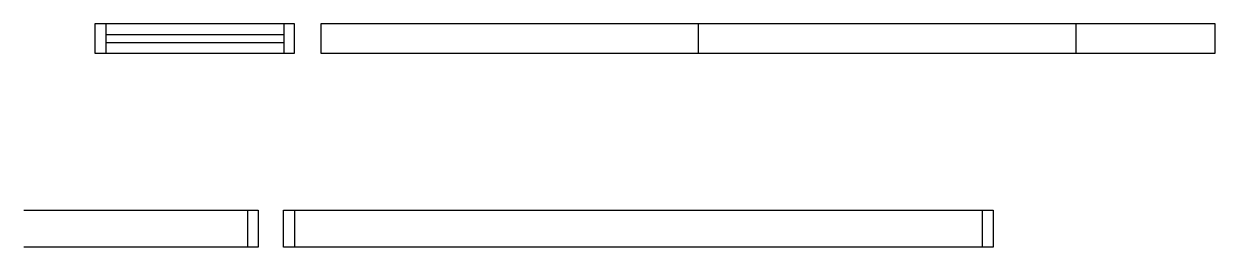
# Model space of a CAD drawing. Header units: metres. Extents: x 2231 to 3001, y 17195 to 17339.
import ezdxf

# ---------------------------------------------------------------- set-up
doc = ezdxf.new("R2010")
doc.units = ezdxf.units.M
doc.layers.add('Painéis', color=7, linetype='Continuous')
doc.layers.add('SARR_2.2x7', color=7, linetype='Continuous')

msp = doc.modelspace()

# ---------------------------------------------------------------- linework, layer by layer
at = {"layer": 'Painéis', "color": 7, "lineweight": 25}
for p, q in [((2666.87, 17338.84), (2666.87, 17319.84)), ((2910.87, 17338.84), (2910.87, 17319.84))]:
    msp.add_line(p, q, dxfattribs=at)
for points in [[(2276.93, 17338.84), (2276.93, 17319.84), (2405.93, 17319.84), (2405.93, 17338.84), (2276.93, 17338.84)], [(2422.87, 17338.84), (2422.87, 17319.84), (3000.87, 17319.84), (3000.87, 17338.84), (2422.87, 17338.84)], [(2230.99, 17218.53), (2382.49, 17218.53), (2382.49, 17194.53), (2230.99, 17194.53)], [(2642.8, 17194.53), (2398.8, 17194.53), (2398.8, 17218.53), (2642.8, 17218.53)], [(2642.8, 17218.53), (2857.3, 17218.53), (2857.3, 17194.53), (2642.8, 17194.53)]]:
    msp.add_lwpolyline(points, dxfattribs=at)
at = {"layer": 'SARR_2.2x7', "color": 7, "lineweight": 25}
for p, q in [((2283.93, 17338.84), (2283.93, 17319.84)), ((2398.93, 17338.84), (2398.93, 17319.84)), ((2398.93, 17331.84), (2283.93, 17331.84)), ((2283.93, 17326.84), (2398.93, 17326.84)), ((2375.49, 17218.53), (2375.49, 17194.53)), ((2405.8, 17218.53), (2405.8, 17194.53)), ((2850.3, 17218.53), (2850.3, 17194.53))]:
    msp.add_line(p, q, dxfattribs=at)

doc.saveas('drawing.dxf')
